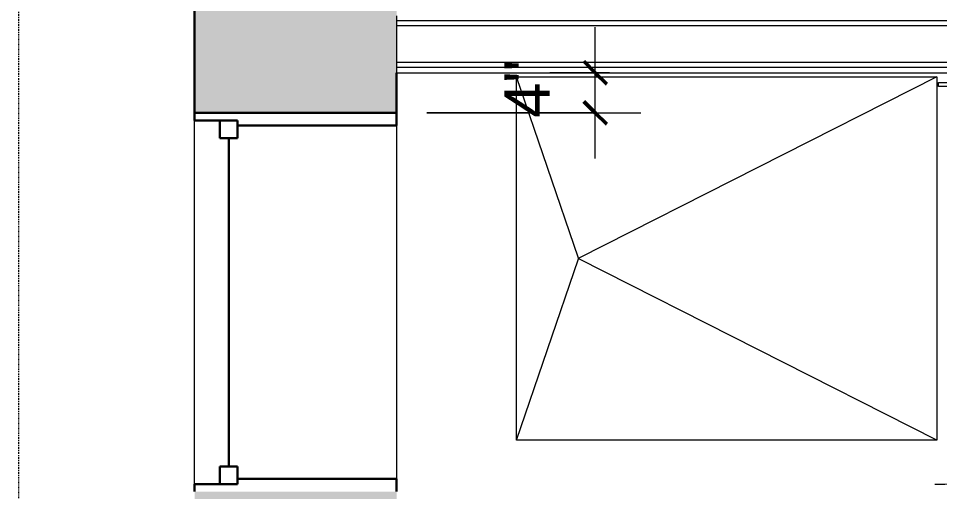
# Model space of a CAD drawing. Header units: inches. Extents: x -1176 to 1474, y -2632 to 978.
# Drawn here: x -1052.5 to -961.3, y 96 to 142.9 of the extents above; entities that cross this region are included whole.
import ezdxf

# ---------------------------------------------------------------- set-up
doc = ezdxf.new("R2010")
doc.units = ezdxf.units.IN
doc.header["$MEASUREMENT"] = 0
doc.linetypes.add('Dash Dot 3_16_', pattern=[0.3125, 0.1875, -0.0625, 0, -0.0625])
for name, color, linetype, lineweight in [('A-ANNO-DIMS', 211, 'Continuous', 9), ('A-ANNO-DIMS-48', 211, 'Continuous', 9), ('A-ANNO-SYMB', 150, 'Continuous', 9), ('A-DOOR', 31, 'Continuous', 18), ('A-GLAZ', 151, 'Continuous', 18), ('A-WALL', 113, 'Continuous', 18), ('A-WALL-PATT', 111, 'Continuous', 18), ('I-WALL', 2, 'Continuous', 18), ('P-SANR-FIXT', 6, 'Continuous', 9)]:
    doc.layers.add(name, color=color, linetype=linetype, lineweight=lineweight)
doc.styles.add('Swis721 Lt BT', font='swissl.ttf', dxfattribs={"height": 4.5})
doc.dimstyles.new('OTJ_-_3_32__Linear__1_2__Tolerance', dxfattribs={"dimscale": 12, "dimtxt": 4.748918, "dimasz": 0.1875, "dimexe": 0.375, "dimexo": 0.25, "dimgap": 0.25, "dimtad": 1, "dimdec": 1, "dimrnd": 0.5, "dimzin": 3, "dimdsep": 46, "dimlunit": 4, "dimtxsty": 'Swis721 Lt BT', "dimblk1": 'OBLIQUE', "dimblk2": 'OBLIQUE', "dimsah": 1, "dimcen": 0.09, "dimdle": 0.375, "dimazin": 0, "dimtfac": 1, "dimtdec": 4, "dimtix": 1, "dimtmove": 0, "dimatfit": 3, "dimfxl": 1, "dimtvp": 1, "dimfrac": 2, "dimtolj": 1, "dimtzin": 0, "dimarcsym": 2})

# ---------------------------------------------------------------- blocks, each defined once
blk = doc.blocks.new('Double Hung - side window 4_ X 4_6_-6972803-3rd Floor Construction')
at = {"layer": 'A-GLAZ', "color": 8, "lineweight": 30}
for p, q in [((-18.75, 10), (-18, 10)), ((-18, 5.75), (-18, 10)), ((18, 5.75), (18, 10)), ((18.75, 10), (18, 10)), ((-18, 7.5), (-18, 5.75)), ((-18, 7.5), (-16.25, 7.5)), ((-16.25, 7.5), (-16.25, 5.75)), ((16.25, 7.5), (16.25, 5.75)), ((18, 7.5), (16.25, 7.5)), ((18, 7.5), (18, 5.75)), ((-16.25, 6.625), (16.25, 6.625)), ((-18, 5.75), (-16.25, 5.75)), ((-18, 5.75), (-17.5, 5.75)), ((-17.5, -10), (-17.5, 5.75)), ((18, 5.75), (16.25, 5.75)), ((17.5, 5.75), (18, 5.75)), ((17.5, 5.75), (17.5, -10)), ((-17.5, -10), (-18.75, -10)), ((17.5, -10), (18.75, -10))]:
    blk.add_line(p, q, dxfattribs=at)
blk = doc.blocks.new('CW-Single Glass Door - Type 1-8165635-3rd Floor Construction')
at = {"layer": 'A-DOOR'}
for p, q in [((-19.882, 40.138), (-19.507, 40.138)), ((-19.882, 0.375), (-19.882, 40.138)), ((-19.507, 40.138), (-19.507, 0.375)), ((-19.507, 0.375), (-19.882, 0.375))]:
    blk.add_line(p, q, dxfattribs=at)
at = {"layer": 'A-DOOR', "lineweight": 9}
blk.add_arc((-19.882, 0.375), 39.763, 359.5, 90, dxfattribs=at)
blk = doc.blocks.new('Shower Floor - Shower Floor-V28-3rd Floor Construction')
at = {"layer": 'P-SANR-FIXT'}
for p, q in [((-17.909, 0), (18.091, 0)), ((-17.909, -41.625), (-17.909, 0)), ((18.091, 0), (18.091, -41.625)), ((-17.909, 0), (0.067, -6.117)), ((0.115, -6.117), (18.091, 0)), ((-17.909, -41.625), (0.067, -6.173)), ((0.091, -6.125), (0.067, -6.117)), ((0.115, -6.117), (0.067, -6.117)), ((0.067, -6.117), (0.067, -6.173)), ((0.091, -6.125), (0.067, -6.173)), ((0.067, -6.173), (0.115, -6.173)), ((0.091, -6.125), (0.115, -6.117)), ((0.091, -6.125), (0.115, -6.173)), ((0.115, -6.173), (0.115, -6.117)), ((18.091, -41.625), (0.115, -6.173)), ((18.091, -41.625), (-17.909, -41.625))]:
    blk.add_line(p, q, dxfattribs=at)
blk = doc.blocks.new('DIMBLOCK36-3rd Floor Construction')
at = {"layer": 'A-ANNO-DIMS-48'}
for p, q in [((-995.384, 129.005), (-995.384, 141.992)), ((-993.975, 137.492), (-999.884, 137.492)), ((-995.384, 137.492), (-993.975, 137.492)), ((-1012.062, 133.505), (-990.884, 133.505)), ((-995.384, 133.505), (-1012.062, 133.505))]:
    blk.add_line(p, q, dxfattribs=at)
at = {"layer": 'A-ANNO-DIMS-48', "lineweight": 50}
for p, q in [((-995.384, 137.492), (-996.509, 138.617)), ((-995.384, 137.492), (-994.259, 136.367)), ((-995.384, 133.505), (-996.509, 134.63)), ((-995.384, 133.505), (-994.259, 132.38))]:
    blk.add_line(p, q, dxfattribs=at)
at = {"layer": 'A-ANNO-DIMS-48', "color": 0, "insert": (-1004.391, 133.011), "char_height": 4.5, "width": 5.97007, "attachment_point": 1, "rotation": 90, "line_spacing_factor": 1.005062, "style": 'Swis721 Lt BT'}
blk.add_mtext('4"', dxfattribs=at)
blk = doc.blocks.new('_Oblique')
at = {"color": 0, "linetype": 'ByBlock', "lineweight": -2}
blk.add_line((-0.5, -0.5), (0.5, 0.5), dxfattribs=at)

msp = doc.modelspace()

# ---------------------------------------------------------------- hatches: boundary and pattern name
at = {"layer": 'A-WALL-PATT', "lineweight": 9}
h = msp.add_hatch(color=7, dxfattribs=at)
h.paths.add_polyline_path([(-1022.955, 16.255), (-1015.062, 16.255), (-1015.062, 96.005), (-1035.062, 96.005), (-1035.062, 16.255)], flags=0)
h.paths.add_polyline_path([(-1015.062, 133.505), (-1015.062, 216.005), (-1035.062, 216.005), (-1035.062, 133.505)], flags=0)
h.paths.add_polyline_path([(-1015.062, 253.505), (-1015.062, 342.005), (-1035.062, 342.005), (-1035.062, 253.505), (-1022.955, 253.505)], flags=0)
h.paths.add_polyline_path([(-1015.062, 379.505), (-1015.062, 468.124), (-1035.062, 468.124), (-1035.062, 379.505)], flags=0)
h.paths.add_polyline_path([(-1015.062, 505.624), (-1015.062, 604.374), (-1035.062, 604.374), (-1035.062, 505.624)], flags=0)
h.paths.add_polyline_path([(-1035.062, 641.874), (-1015.062, 641.874), (-1015.062, 729.874), (-1035.062, 729.874), (-1035.062, 694.533)], flags=0)
h.paths.add_polyline_path([(-1035.062, 767.374), (-1015.062, 767.374), (-1015.062, 789.874), (-1035.062, 789.874), (-1035.062, 786.652)], flags=0)

# ---------------------------------------------------------------- linework, layer by layer
at = {"layer": 'A-ANNO-SYMB', "linetype": 'Dash Dot 3_16_'}
msp.add_line((-1052.509, 152.565), (-1052.509, 12.568), dxfattribs=at)
at = {"layer": 'A-WALL', "color": 8, "lineweight": 30}
for p, q in [((-1035.062, 216.005), (-1035.062, 133.505)), ((-1015.062, 133.505), (-1015.062, 137.492)), ((-1035.062, 133.505), (-1015.062, 133.505))]:
    msp.add_line(p, q, dxfattribs=at)
at = {"layer": 'A-WALL'}
for p, q in [((-1015.062, 143.117), (-1015.062, 137.492)), ((-917.062, 142.617), (-1015.062, 142.617)), ((-917.062, 142.117), (-1015.062, 142.117)), ((-917.062, 138.492), (-1015.062, 138.492)), ((-917.062, 137.992), (-1015.062, 137.992))]:
    msp.add_line(p, q, dxfattribs=at)
at = {"layer": 'A-WALL', "lineweight": 9}
for p, q in [((-1035.062, 96.005), (-1035.062, 133.505)), ((-1015.062, 133.505), (-1015.062, 96.005))]:
    msp.add_line(p, q, dxfattribs=at)
at = {"layer": 'I-WALL'}
msp.add_line((-1015.062, 137.492), (-917.062, 137.492), dxfattribs=at)

# ---------------------------------------------------------------- block references
at = {"layer": 'A-DOOR', "rotation": 269.9999999999996}
msp.add_blockref('CW-Single Glass Door - Type 1-8165635-3rd Floor Construction', (-961.784, 116.623), dxfattribs=at)
at = {"layer": 'A-GLAZ', "rotation": 89.99999999999991}
msp.add_blockref('Double Hung - side window 4_ X 4_6_-6972803-3rd Floor Construction', (-1025.062, 114.755), dxfattribs=at)
at = {"layer": 'P-SANR-FIXT', "rotation": 89.9999999999999}
msp.add_blockref('Shower Floor - Shower Floor-V28-3rd Floor Construction', (-1003.179, 118.995), dxfattribs=at)

# ---------------------------------------------------------------- dimensions: what is measured, and where the dimension line sits
at = {"layer": 'A-ANNO-DIMS'}
dim = msp.add_linear_dim(base=(-995.384, 137.492), p1=(-1015.062, 133.505), p2=(-996.975, 137.492), angle=90, dimstyle='OTJ_-_3_32__Linear__1_2__Tolerance', override={"dimpost": '<>', "dimfxl": 18.521141}, dxfattribs=at)
dim.commit()
dim.dimension.update_dxf_attribs({"geometry": 'DIMBLOCK36-3rd Floor Construction', "text_midpoint": (-1000.634, 135.498)})

doc.saveas('drawing.dxf')
